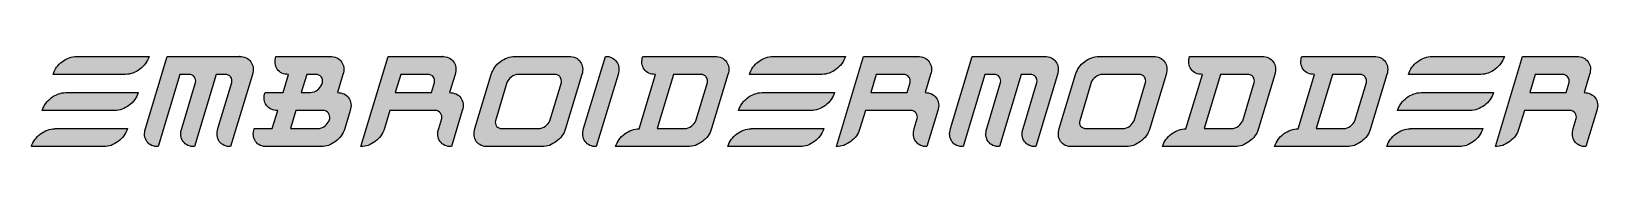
# Model space of a CAD drawing. Extents: x 0 to 462, y 1 to 28.
import ezdxf

# ---------------------------------------------------------------- set-up
doc = ezdxf.new("R2010")
doc.units = 0
doc.header["$MEASUREMENT"] = 0
for name, color, linetype in [('EMBMOD-HATCH-BLUE', 146, 'CONTINUOUS'), ('EMBMOD-HATCH-WHITE', 7, 'CONTINUOUS'), ('EMBMOD-POLYLINE', 250, 'CONTINUOUS')]:
    doc.layers.add(name, color=color, linetype=linetype)

msp = doc.modelspace()

# ---------------------------------------------------------------- hatches: boundary and pattern name
at = {"layer": 'EMBMOD-HATCH-BLUE'}
h = msp.add_hatch(color=256, dxfattribs=at)
edge = h.paths.add_edge_path()
edge.add_arc((13.9180953023758, 20.69283145248381), 7.334346612811087, 126.43160303908081, 162.9459700816528, ccw=False)
edge.add_arc((14.42649173702932, 20.21821080455949), 8.019136687132054, 110.23958029135099, 127.34032100193409, ccw=False)
edge.add_arc((13.83165090094136, 21.72989344235054), 6.395107543473266, 90.03181363979888, 109.9246522256409, ccw=False)
edge.add_line((13.8281, 28.125), (13.8281, 28.1719))
edge.add_line((13.8281, 28.1719), (35.1719, 28.1719))
edge.add_arc((28.16648929494422, 30.3163202112001), 7.326275806213797, 305.81011977639525, 342.98017186530546, ccw=False)
edge.add_arc((27.65303398827617, 30.56950691760746), 7.836615957745601, 290.4463478889921, 307.771772823982, ccw=False)
edge.add_arc((28.23252986322188, 29.11835467325228), 6.274554951950265, 270.0170770591549, 290.1171000037865, ccw=False)
edge.add_line((28.2344, 22.8438), (6.90625, 22.8438))
edge.add_line((6.90625, 22.8438), (6.90625, 22.8438))
h = msp.add_hatch(color=256, dxfattribs=at)
edge = h.paths.add_edge_path()
edge.add_arc((37.73115508059316, 6.042635402965811), 4.543669741704073, 246.157564626126, 271.2225704258336, ccw=False)
edge.add_arc((37.39989903288202, 5.114360747098653), 3.561445077568044, 215.4869402613156, 244.99525500236172, ccw=False)
edge.add_arc((37.43039142888693, 5.119456704946995), 3.589257322118728, 185.7828262119204, 215.2706075292488, ccw=False)
edge.add_arc((39.11277940680211, 5.211448003533569), 5.272929226726109, 162.1456428562934, 184.9353426821492, ccw=False)
edge.add_line((34.0938, 6.82812), (40.5, 28.1719))
edge.add_line((40.5, 28.1719), (61.8438, 28.1719))
edge.add_line((61.8438, 28.1719), (61.8281, 28.125))
edge.add_arc((61.93035754450717, 23.62241653549718), 4.503744493221486, 66.16971932378982, 91.30101280068459, ccw=False)
edge.add_arc((62.31205181285281, 24.66126807244176), 3.399975960380838, 34.63843297110839, 64.98035846981207, ccw=False)
edge.add_arc((62.18462971698112, 24.44141957547167), 3.631394043659135, 6.981319201269514, 36.349885090367025, ccw=False)
edge.add_arc((60.84418097484279, 24.36409323899371), 4.972049966490224, -17.80436810667311, 5.988251076944209, ccw=False)
edge.add_line((65.5781, 22.8438), (59.1719, 1.5))
edge.add_arc((59.07495508059316, 6.042635402965814), 4.543669741704076, 246.157564626126, 271.2225704258336, ccw=False)
edge.add_arc((58.74369903288202, 5.114360747098653), 3.561445077568044, 215.4869402613156, 244.99525500236172, ccw=False)
edge.add_arc((58.77414142888693, 5.11964670053004), 3.589326215973863, 185.785763224239, 215.2735445415675, ccw=False)
edge.add_arc((60.4564794068021, 5.211448003533569), 5.272929226726104, 162.1456428562934, 184.9353426821492, ccw=False)
edge.add_line((55.4375, 6.82812), (59.5312, 20.4531))
edge.add_arc((57.44588025614279, 20.85448701031525), 2.123598353307543, 349.1048292101479, 394.1600043771842)
edge.add_arc((57.75068676470588, 21.07525955882354), 1.747452246268011, 33.78186818995658, 63.89851964944753)
edge.add_arc((57.61065226365546, 20.67770351890756), 2.166631626718351, 65.19855541621561, 91.27347381798663)
edge.add_line((57.5625, 22.8438), (54.9062, 22.8438))
edge.add_line((54.9062, 22.8438), (48.5, 1.5))
edge.add_arc((48.40305508059316, 6.042635402965814), 4.543669741704076, 246.157564626126, 271.2225704258336, ccw=False)
edge.add_arc((48.07179903288201, 5.114360747098649), 3.561445077568041, 215.4869402613156, 244.99525500236172, ccw=False)
edge.add_arc((48.10224142888693, 5.11964670053004), 3.589326215973863, 185.785763224239, 215.2735445415675, ccw=False)
edge.add_arc((49.78457940680211, 5.211448003533569), 5.272929226726109, 162.1456428562934, 184.9353426821492, ccw=False)
edge.add_line((44.7656, 6.82812), (48.8594, 20.4531))
edge.add_arc((46.73198100571973, 20.86350840085796), 2.166644094612508, 349.0809899124692, 393.1057773214739)
edge.add_arc((47.00735284526854, 20.9646287404092), 1.881891739972835, 35.1064613833252, 93.0811684604119)
edge.add_line((46.9062, 22.8438), (44.2344, 22.8438))
edge.add_line((44.2344, 22.8438), (37.8281, 1.5))
edge.add_line((37.8281, 1.5), (37.8281, 1.5))
h = msp.add_hatch(color=256, dxfattribs=at)
edge = h.paths.add_edge_path()
edge.add_line((69.8281, 1.5), (69.7969, 1.5))
edge.add_arc((69.70367012789768, 5.950559830135858), 4.451536207947895, 245.91026021799388, 271.20005061618474, ccw=False)
edge.add_arc((69.41340164813603, 5.120352631076962), 3.575919170673044, 215.439519170816, 244.7265017177777, ccw=False)
edge.add_arc((69.43039142888692, 5.119456704947006), 3.589257322118727, 185.7828262119206, 215.2706075292491, ccw=False)
edge.add_arc((71.1127794068021, 5.211448003533551), 5.272929226726105, 162.1456428562932, 184.935342682149, ccw=False)
edge.add_line((66.0938, 6.82812), (71.4375, 6.82812))
edge.add_line((71.4375, 6.82812), (73.0312, 12.1719))
edge.add_line((73.0312, 12.1719), (73, 12.1719))
edge.add_arc((72.90622019802525, 16.66135078962341), 4.490430162435298, 246.1396268532513, 271.19667322084894, ccw=False)
edge.add_arc((72.59825693088386, 15.78759529001797), 3.567499722291779, 215.7536565562334, 244.9864180481363, ccw=False)
edge.add_arc((72.68629163165822, 15.79288021956247), 3.642336293818866, 185.7841761365942, 215.0119443896307, ccw=False)
edge.add_arc((74.32973761757555, 15.88090751250618), 5.2868624880871, 162.1667214514863, 184.938288479315, ccw=False)
edge.add_line((69.2969, 17.5), (74.6406, 17.5))
edge.add_line((74.6406, 17.5), (76.2344, 22.8438))
edge.add_line((76.2344, 22.8438), (76.1875, 22.8438))
edge.add_arc((76.09563019077196, 27.28691273291925), 4.444062422972561, 246.0145754207995, 271.1845304626015, ccw=False)
edge.add_arc((75.80823933007986, 26.46278535751258), 3.575007688435684, 215.7319982304772, 244.853566984165, ccw=False)
edge.add_arc((75.88939163165821, 26.46478021956245), 3.642336293818853, 185.7841761365938, 215.0119443896303, ccw=False)
edge.add_arc((77.53283761757557, 26.55280751250618), 5.286862488087104, 162.1667214514863, 184.938288479315, ccw=False)
edge.add_line((72.5, 28.1719), (88.5, 28.1719))
edge.add_line((88.5, 28.1719), (88.4844, 28.125))
edge.add_arc((88.58849795648894, 23.57591799547279), 4.55027290043778, 66.29271194752539, 91.31088707843128, ccw=False)
edge.add_arc((88.99004888527595, 24.66387244897961), 3.393397250162861, 34.661727237734226, 65.1147170772685, ccw=False)
edge.add_arc((88.88291030735998, 24.46009018452011), 3.598999960980636, 6.7450741142112065, 36.360358662048384, ccw=False)
edge.add_arc((87.5346535685162, 24.38852753097023), 4.947100126860373, -18.194823713527228, 5.734077475967297, ccw=False)
edge.add_line((92.2344, 22.8438), (90.625, 17.4531))
edge.add_arc((90.72725754450717, 12.9505165354972), 4.503744493221467, 66.16971932378982, 91.30101280068459, ccw=False)
edge.add_arc((91.1089018128528, 13.98955247231871), 3.399830012743719, 34.636355116919276, 64.97828061562302, ccw=False)
edge.add_arc((90.98142971698113, 13.7695195754717), 3.631394043659121, 6.981319201269173, 36.34988509036651, ccw=False)
edge.add_arc((89.64103097484278, 13.6919558962264), 4.972025005850302, -17.801587870755213, 5.991031312861992, ccw=False)
edge.add_line((94.375, 12.1719), (92.7656, 6.82812))
edge.add_arc((85.8327925767918, 8.944798848122893), 7.248734242154402, 305.5460923642399, 343.0218684848682, ccw=False)
edge.add_arc((85.26752447668173, 9.102654540081629), 7.714585904194385, 290.7132077143108, 308.28142444157476, ccw=False)
edge.add_arc((85.84327078014185, 7.68564559397162), 6.18564561661062, 270.0049020047742, 290.36725346075366, ccw=False)
edge.add_line((85.8438, 1.5), (69.8281, 1.5))
edge.add_line((69.8281, 1.5), (69.8281, 1.5))
edge = h.paths.add_edge_path(flags=16)
edge.add_arc((84.70720011160715, 10.33375053943452), 3.506116944139232, 270.9543953965295, 308.1914275761359)
edge.add_arc((84.38120741419841, 10.8578177244946), 4.120123617690863, 307.2483670771342, 335.8456670012296)
edge.add_line((88.1406, 9.17188), (88.3281, 9.79688))
edge.add_arc((86.27106649506348, 10.19237811118946), 2.094708952667625, 349.1167629368786, 394.3728361773138)
edge.add_arc((86.48108347719523, 10.33295953751065), 1.841997754807091, 34.45175710241851, 93.30157868342532)
edge.add_line((86.375, 12.1719), (78.375, 12.1719))
edge.add_line((78.375, 12.1719), (76.7656, 6.82812))
edge.add_line((76.7656, 6.82812), (84.7656, 6.82812))
edge.add_line((84.7656, 6.82812), (84.7656, 6.82812))
edge = h.paths.add_edge_path(flags=16)
edge.add_arc((82.57336956521739, 20.98535507246375), 3.486003429790314, 271.1050646030614, 308.3100243321092)
edge.add_arc((82.37776079728485, 21.43651166589969), 3.963282090476112, 306.4854109561355, 336.0569627111277)
edge.add_line((86, 19.8281), (86.1875, 20.4531))
edge.add_arc((84.15853499999999, 20.8828125), 2.073970058578783, 348.0420827004986, 394.1446845334445)
edge.add_arc((84.33550284526854, 20.96471898976982), 1.881798934086495, 35.10508891568906, 93.07979599277596)
edge.add_line((84.2344, 22.8438), (81.5625, 22.8438))
edge.add_line((81.5625, 22.8438), (79.9688, 17.5))
edge.add_line((79.9688, 17.5), (82.6406, 17.5))
edge.add_line((82.6406, 17.5), (82.6406, 17.5))
h = msp.add_hatch(color=256, dxfattribs=at)
edge = h.paths.add_edge_path()
edge.add_line((97.5, 1.5), (105.5, 28.1719))
edge.add_line((105.5, 28.1719), (121.5, 28.1719))
edge.add_line((121.5, 28.1719), (121.484, 28.125))
edge.add_arc((121.5882979564889, 23.57501653043256), 4.551178708539661, 66.29496950357822, 91.31314463448399, ccw=False)
edge.add_arc((121.989948885276, 24.66423983858509), 3.393106061048183, 34.6575848841577, 65.11057472369203, ccw=False)
edge.add_arc((121.88281030736, 24.45971190401835), 3.599143717043743, 6.750867411984984, 36.36615195982222, ccw=False)
edge.add_arc((120.5344535685162, 24.38947133605732), 4.94720492205257, -18.20593107058022, 5.722970118914191, ccw=False)
edge.add_line((125.234, 22.8438), (123.625, 17.4531))
edge.add_arc((123.7273075445072, 12.95029221667391), 4.503969889691212, 66.17029042749112, 91.3015839043859, ccw=False)
edge.add_arc((124.1088518128528, 13.99010567194962), 3.39939219666523, 34.630120483876226, 64.97204598258003, ccw=False)
edge.add_arc((123.9813797169811, 13.76894716981133), 3.631612546633083, 6.989995419194884, 36.35856130829228, ccw=False)
edge.add_arc((122.6410809748428, 13.69219323899371), 4.972049966490228, -17.80436810667311, 5.988251076944209, ccw=False)
edge.add_line((127.375, 12.1719), (124.172, 1.5))
edge.add_arc((124.0748550805932, 6.043535128949049), 4.544573533716955, 246.1598435313548, 271.2248493310624, ccw=False)
edge.add_arc((123.743649032882, 5.113411460348177), 3.560690493500157, 215.4768377984, 244.985152539446, ccw=False)
edge.add_arc((123.7741914288869, 5.120216687279132), 3.589532954123698, 185.7945735846457, 215.2823549019743, ccw=False)
edge.add_arc((125.4566794068021, 5.20995947879859), 5.273100270299659, 162.1292485628545, 184.9189483887103, ccw=False)
edge.add_line((120.438, 6.82812), (121.328, 9.79688))
edge.add_arc((119.2710164950635, 10.19249806299953), 2.094682503710876, 349.1132826887084, 394.3693559291436)
edge.add_arc((119.4810834771952, 10.33295953751065), 1.841997754807091, 34.45175710241851, 93.30157868342532)
edge.add_line((119.375, 12.1719), (106.031, 12.1719))
edge.add_line((106.031, 12.1719), (104.438, 6.82812))
edge.add_arc((97.5050425767918, 8.945241040955652), 7.249006837772671, 305.5430958237165, 343.0188719443448, ccw=False)
edge.add_arc((96.90074070599616, 9.199951764990274), 7.815108109896815, 290.64526728290394, 308.06327667501887, ccw=False)
edge.add_arc((97.49757944874274, 7.717921472437151), 6.217921943580779, 270.0223044573247, 290.3137725999992, ccw=False)
edge.add_line((97.5, 1.5), (97.5, 1.5))
edge = h.paths.add_edge_path(flags=16)
edge.add_line((118.297, 17.5), (119.188, 20.4531))
edge.add_arc((117.158785, 20.88222499999999), 2.074093002218086, 348.0593908187528, 394.1619926516987)
edge.add_arc((117.3353028452685, 20.96435799232737), 1.882170164109517, 35.11057797414021, 93.0852850512271)
edge.add_line((117.234, 22.8438), (109.234, 22.8438))
edge.add_line((109.234, 22.8438), (107.641, 17.5))
edge.add_line((107.641, 17.5), (118.297, 17.5))
edge.add_line((118.297, 17.5), (118.297, 17.5))
h = msp.add_hatch(color=256, dxfattribs=at)
edge = h.paths.add_edge_path()
edge.add_line((134.828, 1.5), (134.797, 1.5))
edge.add_arc((134.7038701278977, 5.950114096722606), 4.451088478892219, 245.9090934342443, 271.1988838324352, ccw=False)
edge.add_arc((134.413551648136, 5.12092670318291), 3.576374271988338, 215.4456188050604, 244.73260135202202, ccw=False)
edge.add_arc((134.4301914288869, 5.120216687279132), 3.589532954123698, 185.7945735846457, 215.2823549019743, ccw=False)
edge.add_arc((136.1126794068021, 5.209959478798623), 5.273100270299669, 162.1292485628549, 184.9189483887106, ccw=False)
edge.add_line((131.094, 6.82812), (135.906, 22.8438))
edge.add_arc((142.9177203023758, 20.69321036717063), 7.334115990873221, 126.43414665424629, 162.9485136968183, ccw=False)
edge.add_arc((143.4260917370293, 20.21754568931453), 8.019726146245391, 110.23726609385221, 127.33800680443531, ccw=False)
edge.add_arc((142.8314509009413, 21.72932319632073), 6.395677734676624, 90.03091495182429, 109.9237535376663, ccw=False)
edge.add_line((142.828, 28.125), (142.828, 28.1719))
edge.add_line((142.828, 28.1719), (158.844, 28.1719))
edge.add_line((158.844, 28.1719), (158.828, 28.125))
edge.add_arc((158.9303075445072, 23.62219221667392), 4.503969889691208, 66.17029042749112, 91.3015839043859, ccw=False)
edge.add_arc((159.3118518128528, 24.66200567194962), 3.39939219666523, 34.630120483876226, 64.97204598258003, ccw=False)
edge.add_arc((159.1843797169811, 24.44084716981136), 3.631612546633086, 6.989995419194486, 36.358561308291826, ccw=False)
edge.add_arc((157.8440809748428, 24.36409323899367), 4.972049966490207, -17.804368106672825, 5.988251076944607, ccw=False)
edge.add_line((162.578, 22.8438), (157.766, 6.828119999999998))
edge.add_arc((150.8330425767918, 8.945241040955631), 7.249006837772658, 305.54309582371667, 343.018871944345, ccw=False)
edge.add_arc((150.2675244766817, 9.103301687979018), 7.715155859775035, 290.7108132499125, 308.2790299771765, ccw=False)
edge.add_arc((150.8433207801419, 7.684810354609976), 6.184810391906156, 270.00629225939775, 290.36864371537723, ccw=False)
edge.add_line((150.844, 1.5), (134.828, 1.5))
edge.add_line((134.828, 1.5), (134.828, 1.5))
edge = h.paths.add_edge_path(flags=16)
edge.add_arc((149.7074001116071, 10.33315688616073), 3.50552671081921, 270.957825443116, 308.1948576227223)
edge.add_arc((149.3814074141984, 10.85860243300421), 4.120627255311252, 307.2395492447136, 335.8368491688088)
edge.add_line((153.141, 9.17188), (156.531, 20.4531))
edge.add_arc((154.4457302561428, 20.85460755679184), 2.123572043234533, 349.101380404057, 394.1565555710932)
edge.add_arc((154.7508867647059, 21.07637463235296), 1.746583046225619, 33.75693692649303, 63.87358838598396)
edge.add_arc((154.6106522636555, 20.67554422268907), 2.168801548920744, 65.21049345328105, 91.28541185505205)
edge.add_line((154.562, 22.8438), (143.906, 22.8438))
edge.add_arc((143.9665855238971, 19.36492536764704), 3.479402148837473, 90.99772032956793, 129.5728873470491)
edge.add_arc((143.940007100432, 19.07667413606911), 3.690307952286151, 126.4020961078911, 158.1002328677973)
edge.add_line((140.516, 20.4531), (137.141, 9.17188))
edge.add_arc((139.012804366681, 8.664200166380438), 1.939430432005748, 164.8250354506033, 214.0557665222672)
edge.add_arc((138.820244140625, 8.625064010416674), 1.759596047460751, 216.511998555897, 246.1584463792241)
edge.add_arc((139.041685546875, 9.234311406249969), 2.406760039039408, 247.1992635262282, 271.2455057443037)
edge.add_line((139.094, 6.82812), (149.766, 6.82812))
edge.add_line((149.766, 6.82812), (149.766, 6.82812))
h = msp.add_hatch(color=256, dxfattribs=at)
edge = h.paths.add_edge_path()
edge.add_arc((166.7313550805932, 6.041285813990947), 4.54231406716913, 246.1541445679004, 271.219150367608, ccw=False)
edge.add_arc((166.400149032882, 5.115310033849154), 3.562199772311447, 215.4970384438896, 245.0053531849357, ccw=False)
edge.add_arc((166.4301914288869, 5.120216687279132), 3.589532954123698, 185.7945735846457, 215.2823549019743, ccw=False)
edge.add_arc((168.1126794068021, 5.209959478798623), 5.273100270299669, 162.1292485628549, 184.9189483887106, ccw=False)
edge.add_line((163.094, 6.82812), (169.5, 28.1719))
edge.add_arc((169.6005790433432, 23.78370015536128), 4.389352346354424, 65.4829828735131, 91.31300899543493, ccw=False)
edge.add_arc((169.9296853571993, 24.69167919343795), 3.427544128819646, 33.70737531118709, 64.18995769836062, ccw=False)
edge.add_arc((169.8326587598807, 24.45682486943325), 3.641342990827559, 6.718013176390286, 35.93482171234302, ccw=False)
edge.add_arc((168.450940907527, 24.378979355018), 5.023388292195023, -17.794647018205524, 5.756157175549276, ccw=False)
edge.add_line((173.234, 22.8438), (166.828, 1.5))
edge.add_line((166.828, 1.5), (166.828, 1.5))
h = msp.add_hatch(color=256, dxfattribs=at)
h.paths.add_polyline_path([(200.7659999999997, 6.828119999999162), (205.5780000000002, 22.84380000000058, 0.1041894565005135), (205.7889999999999, 24.88280000000078, 0.1288506024215691), (205.1090000000002, 26.59379999999981, 0.1331705870515761), (203.7500000000004, 27.74219999999983, 0.1100975951465864), (201.828, 28.125), (201.844, 28.1719), (180.5, 28.1719, 0.0996879727837176), (180.2659999999999, 26.09770000000112, 0.1282261065366161), (180.9060000000004, 24.37499999999942, 0.1277551328465218), (182.2889999999999, 23.22660000000006, 0.110268336027408), (184.188, 22.8438), (184.234, 22.8438), (179.422, 6.79688, 0.0881520524954473), (177.258, 6.410159999999981, 0.0748513090636812), (175.1719999999998, 5.249999999999822, 0.1616913505935862), (172.5, 1.5), (193.8440000000047, 1.5, 0.089082043573318), (195.996, 1.886720000000003, 0.0768063062014353), (198.047, 3.046879999999995, 0.1649920923706588)])
h.paths.add_polyline_path([(184.766, 6.828119999999998), (189.562, 22.8438), (197.562, 22.8438, -0.1142667573484347), (198.5200000000001, 22.64449999999996, -0.1321703423174213), (199.2029999999991, 22.04690000000139, -0.1991626518830767), (199.531, 20.45310000000009), (196.141, 9.171880000000073, -0.1254309176970348), (194.8749999999999, 7.578119999999966, -0.1639222008854046), (192.766, 6.82812)], flags=16)
h = msp.add_hatch(color=256, dxfattribs=at)
edge = h.paths.add_edge_path()
edge.add_arc((218.9177203023758, 20.69321036717063), 7.334115990873221, 126.43414665424629, 162.9485136968183, ccw=False)
edge.add_arc((219.4260917370293, 20.21754568931453), 8.01972614624538, 110.23726609385221, 127.33800680443531, ccw=False)
edge.add_arc((218.8314509009413, 21.72932319632073), 6.395677734676632, 90.03091495182429, 109.9237535376663, ccw=False)
edge.add_line((218.828, 28.125), (218.828, 28.1719))
edge.add_line((218.828, 28.1719), (240.172, 28.1719))
edge.add_arc((233.1664892949442, 30.31661761227492), 7.326458481084394, 305.80812474981246, 342.9781768387226, ccw=False)
edge.add_arc((232.6531839882762, 30.56786601896081), 7.835165810319523, 290.4522525950758, 307.7776775300657, ccw=False)
edge.add_arc((233.2325298632219, 29.12061166413369), 6.276811836299289, 270.01341965247013, 290.1134425971018, ccw=False)
edge.add_line((233.234, 22.8438), (211.906, 22.8438))
edge.add_line((211.906, 22.8438), (211.906, 22.8438))
h = msp.add_hatch(color=256, dxfattribs=at)
edge = h.paths.add_edge_path()
edge.add_line((237.5, 1.5), (245.5, 28.1719))
edge.add_line((245.5, 28.1719), (261.5, 28.1719))
edge.add_line((261.5, 28.1719), (261.484, 28.125))
edge.add_arc((261.5882979564889, 23.57501653043253), 4.551178708539693, 66.29496950357827, 91.3131446344841, ccw=False)
edge.add_arc((261.989948885276, 24.66423983858509), 3.393106061048181, 34.6575848841577, 65.11057472369203, ccw=False)
edge.add_arc((261.88281030736, 24.45971190401835), 3.599143717043733, 6.750867411984984, 36.36615195982222, ccw=False)
edge.add_arc((260.5344535685162, 24.38947133605736), 4.947204922052604, -18.20593107058039, 5.722970118913679, ccw=False)
edge.add_line((265.234, 22.8438), (263.625, 17.4531))
edge.add_arc((263.7273075445072, 12.95029221667385), 4.503969889691277, 66.17029042749118, 91.30158390438612, ccw=False)
edge.add_arc((264.1088518128528, 13.99010567194967), 3.399392196665189, 34.630120483875714, 64.9720459825794, ccw=False)
edge.add_arc((263.9813797169811, 13.7689471698113), 3.631612546633105, 6.989995419195282, 36.35856130829268, ccw=False)
edge.add_arc((262.6410809748428, 13.69219323899374), 4.972049966490218, -17.80436810667362, 5.988251076943925, ccw=False)
edge.add_line((267.375, 12.1719), (264.172, 1.5))
edge.add_arc((264.0748550805932, 6.043535128949113), 4.544573533717019, 246.159843531355, 271.2248493310626, ccw=False)
edge.add_arc((263.743649032882, 5.113411460348177), 3.560690493500157, 215.4768377984, 244.985152539446, ccw=False)
edge.add_arc((263.7741914288869, 5.120216687279195), 3.589532954123742, 185.7945735846467, 215.282354901975, ccw=False)
edge.add_arc((265.4566794068021, 5.209959478798553), 5.273100270299678, 162.1292485628542, 184.9189483887099, ccw=False)
edge.add_line((260.438, 6.82812), (261.328, 9.79688))
edge.add_arc((259.2710164950635, 10.19249806299956), 2.094682503710869, 349.1132826887073, 394.3693559291426)
edge.add_arc((259.4810834771952, 10.33295953751064), 1.841997754807102, 34.45175710241871, 93.30157868342512)
edge.add_line((259.375, 12.1719), (246.031, 12.1719))
edge.add_line((246.031, 12.1719), (244.438, 6.82812))
edge.add_arc((237.5050425767918, 8.945241040955631), 7.249006837772658, 305.54309582371667, 343.018871944345, ccw=False)
edge.add_arc((236.9006407059962, 9.200604581721391), 7.815683752161117, 290.642893920637, 308.0609033127519, ccw=False)
edge.add_arc((237.4974794487428, 7.717362659574491), 6.217363170496784, 270.0232280066457, 290.31469614932024, ccw=False)
edge.add_line((237.5, 1.5), (237.5, 1.5))
edge = h.paths.add_edge_path(flags=16)
edge.add_line((258.297, 17.5), (259.188, 20.4531))
edge.add_arc((257.158785, 20.88222500000002), 2.074093002218055, 348.0593908187519, 394.1619926516985)
edge.add_arc((257.3353028452685, 20.96435799232734), 1.882170164109542, 35.1105779741406, 93.0852850512271)
edge.add_line((257.234, 22.8438), (249.234, 22.8438))
edge.add_line((249.234, 22.8438), (247.641, 17.5))
edge.add_line((247.641, 17.5), (258.297, 17.5))
edge.add_line((258.297, 17.5), (258.297, 17.5))
h = msp.add_hatch(color=256, dxfattribs=at)
edge = h.paths.add_edge_path()
edge.add_arc((10.68555815586915, 10.02376253527903), 7.305404654629012, 126.1605966437782, 162.8995576795879, ccw=False)
edge.add_arc((11.20007262216154, 9.645012791391203), 7.917110510705883, 110.3017340643051, 127.54965026452669, ccw=False)
edge.add_arc((10.62666409241161, 11.09099577788157), 6.362104439751108, 90.01498646774752, 109.97677278292221, ccw=False)
edge.add_line((10.625, 17.4531), (10.6406, 17.5))
edge.add_line((10.6406, 17.5), (31.9688, 17.5))
edge.add_arc((24.96338929494421, 19.64442021120011), 7.326275806213806, 305.8101197763953, 342.98017186530546, ccw=False)
edge.add_arc((24.50225404570281, 19.78537646054899), 7.715904262566619, 290.42771092191003, 307.97513564170015, ccw=False)
edge.add_arc((25.03332405145157, 18.46849264695317), 6.296593005209981, 269.98067221657004, 290.08150084344544, ccw=False)
edge.add_line((25.0312, 12.1719), (3.703119999999998, 12.1719))
edge.add_line((3.70312, 12.1719), (3.70312, 12.1719))
h = msp.add_hatch(color=256, dxfattribs=at)
edge = h.paths.add_edge_path()
edge.add_arc((215.6854981558691, 10.02358184733804), 7.305515134593387, 126.15938056092989, 162.8983415967396, ccw=False)
edge.add_arc((216.2000126221615, 9.645408403995397), 7.916760294383969, 110.3031347381366, 127.55105093835829, ccw=False)
edge.add_arc((215.6266040924116, 11.09065483615981), 6.362445366051155, 90.0144453462184, 109.9762316613932, ccw=False)
edge.add_line((215.625, 17.4531), (215.641, 17.5))
edge.add_line((215.641, 17.5), (236.969, 17.5))
edge.add_arc((229.9634892949442, 19.64471761227492), 7.326458481084394, 305.80812474981246, 342.9781768387226, ccw=False)
edge.add_arc((229.5021040457028, 19.7863483508192), 7.716762694976193, 290.4241486192883, 307.9715733390784, ccw=False)
edge.add_arc((230.0330740514516, 18.46821053463637), 6.296310876240335, 269.98112634538666, 290.08195497226205, ccw=False)
edge.add_line((230.031, 12.1719), (208.703, 12.1719))
edge.add_line((208.703, 12.1719), (208.703, 12.1719))
h = msp.add_hatch(color=256, dxfattribs=at)
edge = h.paths.add_edge_path()
edge.add_arc((7.482438155869153, -0.6481374647209792), 7.305404654629016, 126.1605966437782, 162.8995576795879, ccw=False)
edge.add_arc((8.068017257683225, -1.097798574911366), 8.016651844362494, 110.52072996035949, 127.6434560611458, ccw=False)
edge.add_arc((7.428063797549969, 0.5138901561492473), 6.28299288693564, 90.05639120790897, 110.20726515254569, ccw=False)
edge.add_line((7.42188, 6.79688), (7.4375, 6.82812))
edge.add_line((7.4375, 6.82812), (28.7656, 6.82812))
edge.add_arc((21.83279257679179, 8.944798848122876), 7.248734242154391, 305.54609236424005, 343.0218684848684, ccw=False)
edge.add_arc((21.26752447668172, 9.102654540081659), 7.714585904194412, 290.7132077143107, 308.28142444157464, ccw=False)
edge.add_arc((21.84327078014184, 7.685645593971625), 6.185645616610625, 270.0049020047742, 290.36725346075366, ccw=False)
edge.add_line((21.8438, 1.5), (0.5, 1.5))
edge.add_line((0.5, 1.5), (0.5, 1.5))
h = msp.add_hatch(color=256, dxfattribs=at)
edge = h.paths.add_edge_path()
edge.add_arc((212.4824981558692, -0.6483181526619637), 7.305515134593387, 126.15938056092989, 162.8983415967396, ccw=False)
edge.add_arc((213.0681722576832, -1.098031061859793), 8.016857310645094, 110.51991323605799, 127.64263933684421, ccw=False)
edge.add_arc((212.42821879755, 0.5140871341070499), 6.282795943619235, 90.0567121572368, 110.2075861018736, ccw=False)
edge.add_line((212.422, 6.79688), (212.438, 6.82812))
edge.add_line((212.438, 6.82812), (233.766, 6.82812))
edge.add_arc((226.8330425767918, 8.945241040955631), 7.249006837772658, 305.54309582371667, 343.018871944345, ccw=False)
edge.add_arc((226.2675244766817, 9.103301687979027), 7.715155859775044, 290.7108132499126, 308.2790299771765, ccw=False)
edge.add_arc((226.8433207801419, 7.684810354609976), 6.184810391906156, 270.00629225939775, 290.36864371537723, ccw=False)
edge.add_line((226.844, 1.5), (205.5, 1.5))
edge.add_line((205.5, 1.5), (205.5, 1.5))
at = {"layer": 'EMBMOD-HATCH-WHITE'}
h = msp.add_hatch(color=256, dxfattribs=at)
edge = h.paths.add_edge_path()
edge.add_arc((274.7313550805931, 6.041285813990947), 4.54231406716913, 246.1541445679004, 271.219150367608, ccw=False)
edge.add_arc((274.400149032882, 5.1153100338491), 3.562199772311405, 215.497038443889, 245.0053531849351, ccw=False)
edge.add_arc((274.4301914288869, 5.120216687279195), 3.589532954123742, 185.7945735846467, 215.282354901975, ccw=False)
edge.add_arc((276.1126794068021, 5.209959478798553), 5.273100270299678, 162.1292485628542, 184.9189483887099, ccw=False)
edge.add_line((271.094, 6.82812), (277.5, 28.1719))
edge.add_line((277.5, 28.1719), (298.844, 28.1719))
edge.add_line((298.844, 28.1719), (298.828, 28.125))
edge.add_arc((298.9303075445072, 23.62219221667385), 4.503969889691277, 66.17029042749118, 91.30158390438612, ccw=False)
edge.add_arc((299.3118518128528, 24.66200567194968), 3.399392196665189, 34.630120483875714, 64.9720459825794, ccw=False)
edge.add_arc((299.1843797169811, 24.4408471698113), 3.631612546633108, 6.989995419195282, 36.35856130829268, ccw=False)
edge.add_arc((297.8440809748428, 24.36409323899374), 4.972049966490214, -17.80436810667362, 5.988251076943925, ccw=False)
edge.add_line((302.578, 22.8438), (296.172, 1.5))
edge.add_arc((296.0748550805932, 6.043535128949113), 4.544573533717019, 246.159843531355, 271.2248493310626, ccw=False)
edge.add_arc((295.743649032882, 5.113411460348177), 3.560690493500157, 215.4768377984, 244.985152539446, ccw=False)
edge.add_arc((295.7741914288869, 5.120216687279195), 3.589532954123742, 185.7945735846467, 215.282354901975, ccw=False)
edge.add_arc((297.4566794068021, 5.209959478798553), 5.273100270299678, 162.1292485628542, 184.9189483887099, ccw=False)
edge.add_line((292.438, 6.82812), (296.531, 20.4531))
edge.add_arc((294.4457302561428, 20.8546075567918), 2.12357204323454, 349.101380404058, 394.1565555710943)
edge.add_arc((294.7508867647059, 21.07637463235296), 1.746583046225619, 33.75693692649303, 63.87358838598396)
edge.add_arc((294.6106522636555, 20.67554422268915), 2.16880154892067, 65.21049345328065, 91.2854118550518)
edge.add_line((294.562, 22.8438), (291.906, 22.8438))
edge.add_line((291.906, 22.8438), (285.5, 1.5))
edge.add_arc((285.4028550805932, 6.043535128949117), 4.544573533717023, 246.159843531355, 271.22484933106256, ccw=False)
edge.add_arc((285.071649032882, 5.11341146034807), 3.560690493500072, 215.4768377983989, 244.9851525394449, ccw=False)
edge.add_arc((285.102191428887, 5.120216687279195), 3.589532954123742, 185.7945735846467, 215.282354901975, ccw=False)
edge.add_arc((286.7846794068021, 5.209959478798553), 5.273100270299678, 162.1292485628542, 184.9189483887099, ccw=False)
edge.add_line((281.766, 6.82812), (285.859, 20.4531))
edge.add_arc((283.7318310057198, 20.86412678741664), 2.166515855054202, 349.063679743643, 393.0884671526478)
edge.add_arc((284.0073028452686, 20.96435799232734), 1.882170164109542, 35.1105779741406, 93.0852850512271)
edge.add_line((283.906, 22.8438), (281.234, 22.8438))
edge.add_line((281.234, 22.8438), (274.828, 1.5))
edge.add_line((274.828, 1.5), (274.828, 1.5))
h = msp.add_hatch(color=256, dxfattribs=at)
edge = h.paths.add_edge_path()
edge.add_line((306.828, 1.5), (306.797, 1.5))
edge.add_arc((306.7038701278977, 5.950114096722669), 4.451088478892283, 245.90909343424448, 271.19888383243534, ccw=False)
edge.add_arc((306.413551648136, 5.120926703182901), 3.576374271988327, 215.4456188050604, 244.7326013520221, ccw=False)
edge.add_arc((306.4301914288869, 5.120216687279195), 3.589532954123742, 185.7945735846467, 215.282354901975, ccw=False)
edge.add_arc((308.1126794068021, 5.209959478798553), 5.273100270299678, 162.1292485628542, 184.9189483887099, ccw=False)
edge.add_line((303.094, 6.82812), (307.906, 22.8438))
edge.add_arc((314.9177203023758, 20.69321036717061), 7.334115990873245, 126.43414665424629, 162.9485136968182, ccw=False)
edge.add_arc((315.4260917370293, 20.21754568931453), 8.01972614624538, 110.23726609385221, 127.33800680443531, ccw=False)
edge.add_arc((314.8314509009413, 21.72932319632082), 6.395677734676542, 90.0309149518244, 109.92375353766641, ccw=False)
edge.add_line((314.828, 28.125), (314.828, 28.1719))
edge.add_line((314.828, 28.1719), (330.844, 28.1719))
edge.add_line((330.844, 28.1719), (330.828, 28.125))
edge.add_arc((330.9303075445072, 23.62219221667385), 4.503969889691273, 66.17029042749118, 91.30158390438612, ccw=False)
edge.add_arc((331.3118518128528, 24.66200567194968), 3.399392196665189, 34.630120483875714, 64.9720459825794, ccw=False)
edge.add_arc((331.1843797169811, 24.4408471698113), 3.631612546633108, 6.989995419195282, 36.35856130829268, ccw=False)
edge.add_arc((329.8440809748428, 24.36409323899374), 4.972049966490214, -17.80436810667362, 5.988251076943925, ccw=False)
edge.add_line((334.578, 22.8438), (329.766, 6.828119999999998))
edge.add_arc((322.8330425767918, 8.94524104095565), 7.249006837772687, 305.54309582371667, 343.0188719443449, ccw=False)
edge.add_arc((322.2675244766817, 9.103301687979219), 7.715155859775217, 290.71081324991184, 308.27902997717575, ccw=False)
edge.add_arc((322.8433207801418, 7.684810354609903), 6.184810391906083, 270.00629225939787, 290.36864371537735, ccw=False)
edge.add_line((322.844, 1.5), (306.828, 1.5))
edge.add_line((306.828, 1.5), (306.828, 1.5))
edge = h.paths.add_edge_path(flags=16)
edge.add_arc((321.7074001116072, 10.33315688616069), 3.505526710819168, 270.9578254431162, 308.1948576227224)
edge.add_arc((321.3814074141984, 10.85860243300427), 4.120627255311286, 307.2395492447129, 335.8368491688082)
edge.add_line((325.141, 9.17188), (328.531, 20.4531))
edge.add_arc((326.4457302561428, 20.8546075567918), 2.12357204323454, 349.101380404058, 394.1565555710943)
edge.add_arc((326.7508867647059, 21.07637463235296), 1.746583046225619, 33.75693692649303, 63.87358838598396)
edge.add_arc((326.6106522636554, 20.67554422268868), 2.168801548921135, 65.2104934532835, 91.28541185504893)
edge.add_line((326.562, 22.8438), (315.906, 22.8438))
edge.add_arc((315.966585523897, 19.36492536764705), 3.47940214883747, 90.9977203295679, 129.5728873470491)
edge.add_arc((315.940007100432, 19.07667413606915), 3.690307952286124, 126.4020961078917, 158.1002328677979)
edge.add_line((312.516, 20.4531), (309.141, 9.17188))
edge.add_arc((311.012804366681, 8.664200166380406), 1.939430432005742, 164.8250354506023, 214.0557665222663)
edge.add_arc((310.820244140625, 8.625064010416619), 1.759596047460707, 216.5119985558958, 246.1584463792231)
edge.add_arc((311.041685546875, 9.234311406250036), 2.406760039039475, 247.1992635262285, 271.245505744304)
edge.add_line((311.094, 6.82812), (321.766, 6.82812))
edge.add_line((321.766, 6.82812), (321.766, 6.82812))
h = msp.add_hatch(color=256, dxfattribs=at)
h.paths.add_polyline_path([(361.766, 6.828119999999744), (366.5780000000001, 22.84380000000025, 0.1041894565004824), (366.789, 24.88279999999999, 0.1288506024216589), (366.1089999999997, 26.59380000000041, 0.1331705870515661), (364.7499999999994, 27.74220000000027, 0.1100975951465357), (362.828, 28.125), (362.8439999999999, 28.1719), (341.5, 28.1719, 0.0996879727837244), (341.266, 26.09770000000011, 0.1282261065365036), (341.9060000000005, 24.37499999999924, 0.1277551328465127), (343.2889999999999, 23.22660000000005, 0.1102683360273916), (345.1879999999999, 22.8438), (345.234, 22.8438), (340.422, 6.79688, 0.0881520524954394), (338.2579999999999, 6.41015999999997, 0.0748513090636311), (336.1720000000005, 5.250000000000332, 0.1616913505936196), (333.5, 1.5), (354.8440000000047, 1.5, 0.0890820435733313), (356.9960000000003, 1.886720000000109, 0.0768063062014334), (359.047, 3.04688000000001, 0.1649920923706692)])
h.paths.add_polyline_path([(345.766, 6.828119999999998), (350.562, 22.8438), (358.562, 22.8438, -0.1142667573484106), (359.5199999999998, 22.64450000000011, -0.1321703423180824), (360.2030000000015, 22.04689999999782, -0.1991626518825999), (360.5309999999998, 20.45309999999976), (357.141, 9.171879999999838, -0.125430917697115), (355.8749999999995, 7.578119999999654, -0.1639222008853836), (353.766, 6.82812)], flags=16)
h = msp.add_hatch(color=256, dxfattribs=at)
h.paths.add_polyline_path([(394.766, 6.828119999999744), (399.5780000000001, 22.84380000000025, 0.1041894565004824), (399.789, 24.88279999999999, 0.1288506024216748), (399.1089999999996, 26.59380000000046, 0.1331705870515563), (397.7499999999993, 27.7422000000003, 0.1100975951465281), (395.828, 28.125), (395.8439999999999, 28.1719), (374.5, 28.1719, 0.0996879727837244), (374.266, 26.09770000000011, 0.1282261065365253), (374.9060000000005, 24.37499999999932, 0.1277551328465361), (376.289, 23.22660000000002, 0.1102683360273982), (378.188, 22.8438), (378.234, 22.8438), (373.422, 6.79688, 0.0881520524954394), (371.2579999999999, 6.41015999999997, 0.0748513090636311), (369.1720000000005, 5.250000000000332, 0.1616913505936196), (366.5, 1.5), (387.8440000000047, 1.5, 0.0890820435733396), (389.9960000000005, 1.88672000000019, 0.0768063062014236), (392.0470000000001, 3.046880000000037, 0.1649920923706779)])
h.paths.add_polyline_path([(378.766, 6.828119999999998), (383.562, 22.8438), (391.562, 22.8438, -0.1142667573484106), (392.5199999999998, 22.64450000000011, -0.1321703423180824), (393.2030000000015, 22.04689999999782, -0.1991626518825999), (393.5309999999998, 20.45309999999976), (390.141, 9.171879999999838, -0.125430917697115), (388.8749999999995, 7.578119999999654, -0.1639222008853836), (386.766, 6.82812)], flags=16)
h = msp.add_hatch(color=256, dxfattribs=at)
edge = h.paths.add_edge_path()
edge.add_arc((412.9177203023758, 20.69321036717061), 7.334115990873245, 126.43414665424629, 162.9485136968182, ccw=False)
edge.add_arc((413.4260917370293, 20.21754568931453), 8.01972614624538, 110.23726609385221, 127.33800680443531, ccw=False)
edge.add_arc((412.8314509009413, 21.72932319632082), 6.395677734676542, 90.0309149518244, 109.92375353766641, ccw=False)
edge.add_line((412.828, 28.125), (412.828, 28.1719))
edge.add_line((412.828, 28.1719), (434.172, 28.1719))
edge.add_arc((427.1664892949442, 30.31661761227501), 7.326458481084447, 305.8081247498119, 342.97817683872205, ccw=False)
edge.add_arc((426.6531839882762, 30.56786601896062), 7.835165810319359, 290.45225259507646, 307.77767753006646, ccw=False)
edge.add_arc((427.2325298632219, 29.12061166413384), 6.276811836299442, 270.01341965246985, 290.11344259710154, ccw=False)
edge.add_line((427.234, 22.8438), (405.906, 22.8438))
edge.add_line((405.906, 22.8438), (405.906, 22.8438))
h = msp.add_hatch(color=256, dxfattribs=at)
edge = h.paths.add_edge_path()
edge.add_line((431.5, 1.5), (439.5, 28.1719))
edge.add_line((439.5, 28.1719), (455.5, 28.1719))
edge.add_line((455.5, 28.1719), (455.484, 28.125))
edge.add_arc((455.5882979564889, 23.57501653043253), 4.551178708539689, 66.29496950357827, 91.3131446344841, ccw=False)
edge.add_arc((455.989948885276, 24.6642398385851), 3.393106061048175, 34.6575848841577, 65.11057472369203, ccw=False)
edge.add_arc((455.88281030736, 24.45971190401835), 3.599143717043733, 6.750867411984984, 36.36615195982222, ccw=False)
edge.add_arc((454.5344535685162, 24.38947133605736), 4.947204922052604, -18.20593107058039, 5.722970118913679, ccw=False)
edge.add_line((459.234, 22.8438), (457.625, 17.4531))
edge.add_arc((457.7273075445072, 12.95029221667385), 4.503969889691277, 66.17029042749118, 91.30158390438612, ccw=False)
edge.add_arc((458.1088518128528, 13.99010567194967), 3.399392196665189, 34.630120483875714, 64.9720459825794, ccw=False)
edge.add_arc((457.9813797169811, 13.7689471698113), 3.631612546633105, 6.989995419195282, 36.35856130829268, ccw=False)
edge.add_arc((456.6410809748428, 13.69219323899374), 4.972049966490218, -17.80436810667362, 5.988251076943925, ccw=False)
edge.add_line((461.375, 12.1719), (458.172, 1.5))
edge.add_arc((458.0748550805932, 6.043535128949113), 4.544573533717019, 246.159843531355, 271.2248493310626, ccw=False)
edge.add_arc((457.743649032882, 5.113411460348177), 3.560690493500157, 215.4768377984, 244.985152539446, ccw=False)
edge.add_arc((457.7741914288869, 5.120216687279195), 3.589532954123742, 185.7945735846467, 215.282354901975, ccw=False)
edge.add_arc((459.4566794068021, 5.209959478798553), 5.273100270299678, 162.1292485628542, 184.9189483887099, ccw=False)
edge.add_line((454.438, 6.82812), (455.328, 9.79688))
edge.add_arc((453.2710164950635, 10.19249806299956), 2.094682503710869, 349.1132826887073, 394.3693559291426)
edge.add_arc((453.4810834771952, 10.33295953751064), 1.841997754807102, 34.45175710241871, 93.30157868342512)
edge.add_line((453.375, 12.1719), (440.031, 12.1719))
edge.add_line((440.031, 12.1719), (438.438, 6.82812))
edge.add_arc((431.5050425767918, 8.94524104095565), 7.249006837772687, 305.54309582371667, 343.0188719443449, ccw=False)
edge.add_arc((430.9006407059962, 9.200604581721375), 7.815683752161099, 290.642893920637, 308.060903312752, ccw=False)
edge.add_arc((431.4974794487428, 7.717362659574484), 6.217363170496778, 270.0232280066457, 290.31469614932024, ccw=False)
edge.add_line((431.5, 1.5), (431.5, 1.5))
edge = h.paths.add_edge_path(flags=16)
edge.add_line((452.297, 17.5), (453.188, 20.4531))
edge.add_arc((451.158785, 20.88222500000002), 2.074093002218055, 348.0593908187519, 394.1619926516985)
edge.add_arc((451.3353028452685, 20.96435799232734), 1.882170164109542, 35.1105779741406, 93.0852850512271)
edge.add_line((451.234, 22.8438), (443.234, 22.8438))
edge.add_line((443.234, 22.8438), (441.641, 17.5))
edge.add_line((441.641, 17.5), (452.297, 17.5))
edge.add_line((452.297, 17.5), (452.297, 17.5))
h = msp.add_hatch(color=256, dxfattribs=at)
edge = h.paths.add_edge_path()
edge.add_arc((409.6854981558691, 10.02358184733799), 7.305515134593413, 126.1593805609296, 162.8983415967393, ccw=False)
edge.add_arc((410.2000126221615, 9.645408403995493), 7.916760294383884, 110.303134738137, 127.5510509383586, ccw=False)
edge.add_arc((409.6266040924116, 11.09065483615973), 6.362445366051236, 90.01444534621828, 109.976231661393, ccw=False)
edge.add_line((409.625, 17.4531), (409.641, 17.5))
edge.add_line((409.641, 17.5), (430.969, 17.5))
edge.add_arc((423.9634892949442, 19.64471761227492), 7.326458481084394, 305.80812474981246, 342.9781768387226, ccw=False)
edge.add_arc((423.5021040457028, 19.78634835081919), 7.716762694976183, 290.4241486192883, 307.9715733390784, ccw=False)
edge.add_arc((424.0330740514516, 18.46821053463637), 6.296310876240335, 269.98112634538666, 290.08195497226205, ccw=False)
edge.add_line((424.031, 12.1719), (402.703, 12.1719))
edge.add_line((402.703, 12.1719), (402.703, 12.1719))
h = msp.add_hatch(color=256, dxfattribs=at)
edge = h.paths.add_edge_path()
edge.add_arc((406.4824981558692, -0.6483181526620063), 7.305515134593413, 126.1593805609296, 162.8983415967393, ccw=False)
edge.add_arc((407.0681722576832, -1.098031061859603), 8.016857310644927, 110.5199132360587, 127.64263933684501, ccw=False)
edge.add_arc((406.42821879755, 0.51408713410689), 6.282795943619395, 90.05671215723652, 110.20758610187329, ccw=False)
edge.add_line((406.422, 6.79688), (406.438, 6.82812))
edge.add_line((406.438, 6.82812), (427.766, 6.82812))
edge.add_arc((420.8330425767918, 8.94524104095565), 7.249006837772687, 305.54309582371667, 343.0188719443449, ccw=False)
edge.add_arc((420.2675244766817, 9.103301687979219), 7.715155859775217, 290.71081324991184, 308.27902997717575, ccw=False)
edge.add_arc((420.8433207801418, 7.684810354609903), 6.184810391906083, 270.00629225939787, 290.36864371537735, ccw=False)
edge.add_line((420.844, 1.5), (399.5, 1.5))
edge.add_line((399.5, 1.5), (399.5, 1.5))

# ---------------------------------------------------------------- linework, layer by layer
at = {"layer": 'EMBMOD-POLYLINE'}
for points in [[(6.90625, 22.8438, -0.1606859128336268), (9.5625, 26.5938, -0.0747548429292363), (11.6523, 27.7422, -0.087017523907032), (13.8281, 28.125), (13.8281, 28.1719), (35.1719, 28.1719, -0.1636221064191903), (32.4531, 24.375, -0.0757407639617519), (30.3906, 23.2266, -0.0879284533441344), (28.2344, 22.8438), (6.90625, 22.8438)], [(37.8281, 1.5, -0.109804863954031), (35.8945, 1.88672, -0.1294705442877226), (34.5, 3.04688, -0.1293794495517981), (33.8594, 4.75781, -0.0997678789339804), (34.0938, 6.82812), (40.5, 28.1719), (61.8438, 28.1719), (61.8281, 28.125, -0.1100975951465647), (63.75, 27.7422, -0.1331705870515771), (65.1094, 26.5938, -0.1288506024216215), (65.7891, 24.8828, -0.1041894565005015), (65.5781, 22.8438), (59.1719, 1.5, -0.1098048639540309), (57.2383, 1.88672, -0.1294705442877226), (55.8438, 3.04688, -0.1293794495517981), (55.2031, 4.75781, -0.0997678789339805), (55.4375, 6.82812), (59.5312, 20.4531, 0.1991626518828808), (59.2031, 22.0469, 0.1321703423176867), (58.5195, 22.6445, 0.114266757348424), (57.5625, 22.8438), (54.9062, 22.8438), (48.5, 1.5, -0.1098048639540309), (46.5664, 1.88672, -0.1294705442877227), (45.1719, 3.04688, -0.1293794495517981), (44.5312, 4.75781, -0.0997678789339804), (44.7656, 6.82812), (48.8594, 20.4531, 0.1944925534874624), (48.5469, 22.0469, 0.2584998452263664), (46.9062, 22.8438), (44.2344, 22.8438), (37.8281, 1.5)], [(69.8281, 1.5), (69.7969, 1.5, -0.1107976047320355), (67.8867, 1.88672, -0.1284887344621181), (66.5, 3.04688, -0.1293794495517983), (65.8594, 4.75781, -0.0997678789339805), (66.0938, 6.82812), (71.4375, 6.82812), (73.0312, 12.1719), (73, 12.1719, -0.1097697157755944), (71.0898, 12.5547, -0.128248251935293), (69.7031, 13.7031, -0.1282261065364738), (69.0625, 15.4258, -0.0996879727837307), (69.2969, 17.5), (74.6406, 17.5), (76.2344, 22.8438), (76.1875, 22.8438, -0.1102683360273969), (74.2891, 23.2266, -0.1277551328465876), (72.9062, 24.375, -0.1282261065364738), (72.2656, 26.0977, -0.0996879727837307), (72.5, 28.1719), (88.5, 28.1719), (88.4844, 28.125, -0.1095980675333054), (90.418, 27.7422, -0.1336638227919533), (91.7812, 26.5938, -0.1299451406843822), (92.457, 24.8828, -0.1047905913502886), (92.2344, 22.8438), (90.625, 17.4531, -0.1100975951465648), (92.5469, 17.0703, -0.133170587051577), (93.9062, 15.9219, -0.1288506024216215), (94.5859, 14.2109, -0.1041894565005015), (94.375, 12.1719), (92.7656, 6.82812, -0.1649920923706839), (90.0469, 3.04688, -0.0768063062014371), (87.9961, 1.88672, -0.0890820435735076), (85.8438, 1.5), (69.8281, 1.5)], [(97.5, 1.5), (105.5, 28.1719), (121.5, 28.1719), (121.484, 28.125, -0.1095980675333055), (123.418, 27.7422, -0.1336638227919534), (124.781, 26.5938, -0.1299451406843822), (125.457, 24.8828, -0.1047905913502886), (125.234, 22.8438), (123.625, 17.4531, -0.1100975951465647), (125.547, 17.0703, -0.133170587051577), (126.906, 15.9219, -0.1288506024216215), (127.586, 14.2109, -0.1041894565005015), (127.375, 12.1719), (124.172, 1.5, -0.1098048639540309), (122.238, 1.88672, -0.1294705442877226), (120.844, 3.04688, -0.1293794495517983), (120.203, 4.75781, -0.0997678789339805), (120.438, 6.82812), (121.328, 9.79688, 0.2000741648020237), (121, 11.375, 0.2625774514983497), (119.375, 12.1719), (106.031, 12.1719), (104.438, 6.82812, -0.1649920923706839), (101.719, 3.04688, -0.0761470697927733), (99.6562, 1.88672, -0.0887703109723419), (97.5, 1.5)], [(134.828, 1.5), (134.797, 1.5, -0.1107976047320355), (132.887, 1.88672, -0.1284887344621179), (131.5, 3.04688, -0.1293794495517983), (130.859, 4.75781, -0.0997678789339802), (131.094, 6.82812), (135.906, 22.8438, -0.1606859128336267), (138.562, 26.5938, -0.0747548429292362), (140.652, 27.7422, -0.087017523907032), (142.828, 28.125), (142.828, 28.1719), (158.844, 28.1719), (158.828, 28.125, -0.1100975951465648), (160.75, 27.7422, -0.133170587051577), (162.109, 26.5938, -0.1288506024216211), (162.789, 24.8828, -0.1041894565005018), (162.578, 22.8438), (157.766, 6.82812, -0.1649920923706839), (155.047, 3.04688, -0.0768063062014371), (152.996, 1.88672, -0.0890820435735075), (150.844, 1.5), (134.828, 1.5)], [(166.828, 1.5, -0.1098048639540309), (164.895, 1.88672, -0.1294705442877226), (163.5, 3.04688, -0.1293794495517983), (162.859, 4.75781, -0.0997678789339802), (163.094, 6.82812), (169.5, 28.1719, -0.1131843930777615), (171.422, 27.7773, -0.1337952538018217), (172.781, 26.5938, -0.1281774997811939), (173.449, 24.8828, -0.1031230026421559), (173.234, 22.8438), (166.828, 1.5)], [(172.5, 1.5, -0.1616913505936019), (175.172, 5.25, -0.0748513090636641), (177.258, 6.41016, -0.0881520524954463), (179.422, 6.79688), (184.234, 22.8438), (184.188, 22.8438, -0.110268336027397), (182.289, 23.2266, -0.1277551328465874), (180.906, 24.375, -0.1282261065364738), (180.266, 26.0977, -0.0996879727837307), (180.5, 28.1719), (201.844, 28.1719), (201.828, 28.125, -0.1100975951465646), (203.75, 27.7422, -0.133170587051577), (205.109, 26.5938, -0.1288506024216211), (205.789, 24.8828, -0.1041894565005018), (205.578, 22.8438), (200.766, 6.82812, -0.1649920923706839), (198.047, 3.04688, -0.0768063062014371), (195.996, 1.88672, -0.0890820435735076), (193.844, 1.5), (172.5, 1.5)], [(211.906, 22.8438, -0.1606859128336267), (214.562, 26.5938, -0.0747548429292363), (216.652, 27.7422, -0.0870175239070319), (218.828, 28.125), (218.828, 28.1719), (240.172, 28.1719, -0.1636221064191901), (237.453, 24.375, -0.0757407639617519), (235.391, 23.2266, -0.0879284533441345), (233.234, 22.8438), (211.906, 22.8438)], [(237.5, 1.5), (245.5, 28.1719), (261.5, 28.1719), (261.484, 28.125, -0.1095980675333055), (263.418, 27.7422, -0.1336638227919535), (264.781, 26.5938, -0.1299451406843826), (265.457, 24.8828, -0.104790591350288), (265.234, 22.8438), (263.625, 17.4531, -0.1100975951465647), (265.547, 17.0703, -0.133170587051577), (266.906, 15.9219, -0.1288506024216211), (267.586, 14.2109, -0.1041894565005018), (267.375, 12.1719), (264.172, 1.5, -0.1098048639540309), (262.238, 1.88672, -0.1294705442877226), (260.844, 3.04688, -0.1293794495517974), (260.203, 4.75781, -0.0997678789339802), (260.438, 6.82812), (261.328, 9.79688, 0.2000741648020237), (261, 11.375, 0.2625774514983478), (259.375, 12.1719), (246.031, 12.1719), (244.438, 6.82812, -0.1649920923706839), (241.719, 3.04688, -0.0761470697927733), (239.656, 1.88672, -0.0887703109723421), (237.5, 1.5)], [(274.828, 1.5, -0.1098048639540309), (272.895, 1.88672, -0.1294705442877226), (271.5, 3.04688, -0.1293794495517974), (270.859, 4.75781, -0.0997678789339802), (271.094, 6.82812), (277.5, 28.1719), (298.844, 28.1719), (298.828, 28.125, -0.1100975951465647), (300.75, 27.7422, -0.133170587051577), (302.109, 26.5938, -0.1288506024216211), (302.789, 24.8828, -0.1041894565005018), (302.578, 22.8438), (296.172, 1.5, -0.1098048639540309), (294.238, 1.88672, -0.1294705442877226), (292.844, 3.04688, -0.1293794495517974), (292.203, 4.75781, -0.0997678789339802), (292.438, 6.82812), (296.531, 20.4531, 0.1991626518828801), (296.203, 22.0469, 0.1321703423176867), (295.52, 22.6445, 0.1142667573484245), (294.562, 22.8438), (291.906, 22.8438), (285.5, 1.5, -0.1098048639540308), (283.566, 1.88672, -0.1294705442877226), (282.172, 3.04688, -0.1293794495517974), (281.531, 4.75781, -0.0997678789339802), (281.766, 6.82812), (285.859, 20.4531, 0.1944925534874631), (285.547, 22.0469, 0.2584998452263655), (283.906, 22.8438), (281.234, 22.8438), (274.828, 1.5)], [(306.828, 1.5), (306.797, 1.5, -0.1107976047320355), (304.887, 1.88672, -0.1284887344621183), (303.5, 3.04688, -0.1293794495517974), (302.859, 4.75781, -0.0997678789339802), (303.094, 6.82812), (307.906, 22.8438, -0.1606859128336261), (310.562, 26.5938, -0.0747548429292363), (312.652, 27.7422, -0.087017523907032), (314.828, 28.125), (314.828, 28.1719), (330.844, 28.1719), (330.828, 28.125, -0.1100975951465648), (332.75, 27.7422, -0.133170587051577), (334.109, 26.5938, -0.1288506024216211), (334.789, 24.8828, -0.1041894565005018), (334.578, 22.8438), (329.766, 6.82812, -0.1649920923706832), (327.047, 3.04688, -0.0768063062014369), (324.996, 1.88672, -0.0890820435735074), (322.844, 1.5), (306.828, 1.5)], [(333.5, 1.5, -0.1616913505936019), (336.172, 5.25, -0.0748513090636641), (338.258, 6.41016, -0.0881520524954463), (340.422, 6.79688), (345.234, 22.8438), (345.188, 22.8438, -0.1102683360273969), (343.289, 23.2266, -0.1277551328465878), (341.906, 24.375, -0.1282261065364738), (341.266, 26.0977, -0.0996879727837307), (341.5, 28.1719), (362.844, 28.1719), (362.828, 28.125, -0.1100975951465646), (364.75, 27.7422, -0.1331705870515768), (366.109, 26.5938, -0.1288506024216211), (366.789, 24.8828, -0.1041894565005018), (366.578, 22.8438), (361.766, 6.82812, -0.1649920923706832), (359.047, 3.04688, -0.076806306201437), (356.996, 1.88672, -0.0890820435735074), (354.844, 1.5), (333.5, 1.5)], [(366.5, 1.5, -0.1616913505936019), (369.172, 5.25, -0.0748513090636641), (371.258, 6.41016, -0.0881520524954463), (373.422, 6.79688), (378.234, 22.8438), (378.188, 22.8438, -0.110268336027397), (376.289, 23.2266, -0.1277551328465879), (374.906, 24.375, -0.1282261065364738), (374.266, 26.0977, -0.0996879727837307), (374.5, 28.1719), (395.844, 28.1719), (395.828, 28.125, -0.1100975951465646), (397.75, 27.7422, -0.133170587051577), (399.109, 26.5938, -0.1288506024216211), (399.789, 24.8828, -0.1041894565005018), (399.578, 22.8438), (394.766, 6.82812, -0.1649920923706832), (392.047, 3.04688, -0.0768063062014369), (389.996, 1.88672, -0.0890820435735074), (387.844, 1.5), (366.5, 1.5)], [(405.906, 22.8438, -0.1606859128336261), (408.562, 26.5938, -0.0747548429292363), (410.652, 27.7422, -0.087017523907032), (412.828, 28.125), (412.828, 28.1719), (434.172, 28.1719, -0.1636221064191901), (431.453, 24.375, -0.0757407639617519), (429.391, 23.2266, -0.0879284533441346), (427.234, 22.8438), (405.906, 22.8438)], [(431.5, 1.5), (439.5, 28.1719), (455.5, 28.1719), (455.484, 28.125, -0.1095980675333056), (457.418, 27.7422, -0.1336638227919537), (458.781, 26.5938, -0.1299451406843826), (459.457, 24.8828, -0.104790591350288), (459.234, 22.8438), (457.625, 17.4531, -0.1100975951465647), (459.547, 17.0703, -0.133170587051577), (460.906, 15.9219, -0.1288506024216211), (461.586, 14.2109, -0.1041894565005018), (461.375, 12.1719), (458.172, 1.5, -0.1098048639540309), (456.238, 1.88672, -0.1294705442877226), (454.844, 3.04688, -0.1293794495517974), (454.203, 4.75781, -0.0997678789339802), (454.438, 6.82812), (455.328, 9.79688, 0.2000741648020237), (455, 11.375, 0.2625774514983478), (453.375, 12.1719), (440.031, 12.1719), (438.438, 6.82812, -0.1649920923706832), (435.719, 3.04688, -0.0761470697927735), (433.656, 1.88672, -0.0887703109723422), (431.5, 1.5)], [(82.6406, 17.5, 0.1637785013932104), (84.7344, 18.25, 0.1297511030448531), (86, 19.8281), (86.1875, 20.4531, 0.2039185578244262), (85.875, 22.0469, 0.2584998452263673), (84.2344, 22.8438), (81.5625, 22.8438), (79.9688, 17.5), (82.6406, 17.5)], [(118.297, 17.5), (119.188, 20.4531, 0.2039185578244262), (118.875, 22.0469, 0.2584998452263673), (117.234, 22.8438), (109.234, 22.8438), (107.641, 17.5), (118.297, 17.5)], [(149.766, 6.82812, 0.1639222008854136), (151.875, 7.57812, 0.1254309176970382), (153.141, 9.17188), (156.531, 20.4531, 0.1991626518828801), (156.203, 22.0469, 0.1321703423176867), (155.52, 22.6445, 0.1142667573484238), (154.562, 22.8438), (143.906, 22.8438, 0.1699236168095815), (141.75, 22.0469, 0.1391979401225102), (140.516, 20.4531), (137.141, 9.17188, 0.2181757286699873), (137.406, 7.57812, 0.1300834146150789), (138.109, 7.01562, 0.1053082382646099), (139.094, 6.82812), (149.766, 6.82812)], [(192.766, 6.82812, 0.1639222008854136), (194.875, 7.57812, 0.1254309176970382), (196.141, 9.17188), (199.531, 20.4531, 0.1991626518828801), (199.203, 22.0469, 0.1321703423176867), (198.52, 22.6445, 0.1142667573484238), (197.562, 22.8438), (189.562, 22.8438), (184.766, 6.82812), (192.766, 6.82812)], [(258.297, 17.5), (259.188, 20.4531, 0.2039185578244292), (258.875, 22.0469, 0.2584998452263655), (257.234, 22.8438), (249.234, 22.8438), (247.641, 17.5), (258.297, 17.5)], [(321.766, 6.82812, 0.1639222008854136), (323.875, 7.57812, 0.1254309176970383), (325.141, 9.17188), (328.531, 20.4531, 0.1991626518828801), (328.203, 22.0469, 0.1321703423176867), (327.52, 22.6445, 0.1142667573483993), (326.562, 22.8438), (315.906, 22.8438, 0.1699236168095817), (313.75, 22.0469, 0.13919794012251), (312.516, 20.4531), (309.141, 9.17188, 0.2181757286699873), (309.406, 7.57812, 0.130083414615079), (310.109, 7.01562, 0.1053082382646099), (311.094, 6.82812), (321.766, 6.82812)], [(353.766, 6.82812, 0.1639222008854136), (355.875, 7.57812, 0.1254309176970382), (357.141, 9.17188), (360.531, 20.4531, 0.1991626518828801), (360.203, 22.0469, 0.1321703423176867), (359.52, 22.6445, 0.1142667573484245), (358.562, 22.8438), (350.562, 22.8438), (345.766, 6.82812), (353.766, 6.82812)], [(386.766, 6.82812, 0.1639222008854136), (388.875, 7.57812, 0.1254309176970382), (390.141, 9.17188), (393.531, 20.4531, 0.1991626518828801), (393.203, 22.0469, 0.1321703423176867), (392.52, 22.6445, 0.1142667573484245), (391.562, 22.8438), (383.562, 22.8438), (378.766, 6.82812), (386.766, 6.82812)], [(452.297, 17.5), (453.188, 20.4531, 0.2039185578244292), (452.875, 22.0469, 0.2584998452263655), (451.234, 22.8438), (443.234, 22.8438), (441.641, 17.5), (452.297, 17.5)], [(3.70312, 12.1719, -0.161691350593602), (6.375, 15.9219, -0.0754006368914038), (8.45312, 17.0703, -0.0873206510583518), (10.625, 17.4531), (10.6406, 17.5), (31.9688, 17.5, -0.1636221064191901), (29.25, 13.7031, -0.0767150494004713), (27.1953, 12.5547, -0.0879319959766098), (25.0312, 12.1719), (3.70312, 12.1719)], [(208.703, 12.1719, -0.1616913505936019), (211.375, 15.9219, -0.0754006368914039), (213.453, 17.0703, -0.0873206510583518), (215.625, 17.4531), (215.641, 17.5), (236.969, 17.5, -0.1636221064191901), (234.25, 13.7031, -0.0767150494004713), (232.195, 12.5547, -0.0879319959766098), (230.031, 12.1719), (208.703, 12.1719)], [(402.703, 12.1719, -0.1616913505936019), (405.375, 15.9219, -0.0754006368914039), (407.453, 17.0703, -0.0873206510583518), (409.625, 17.4531), (409.641, 17.5), (430.969, 17.5, -0.1636221064191901), (428.25, 13.7031, -0.0767150494004714), (426.195, 12.5547, -0.0879319959766098), (424.031, 12.1719), (402.703, 12.1719)], [(84.7656, 6.82812, 0.1639222008854136), (86.875, 7.57812, 0.1254309176970383), (88.1406, 9.17188), (88.3281, 9.79688, 0.2000741648020237), (88, 11.375, 0.2625774514983497), (86.375, 12.1719), (78.375, 12.1719), (76.7656, 6.82812), (84.7656, 6.82812)], [(0.5, 1.5, -0.1616913505936019), (3.17188, 5.25, -0.0748513090636641), (5.25781, 6.41016, -0.0881520524954463), (7.42188, 6.79688), (7.4375, 6.82812), (28.7656, 6.82812, -0.1649920923706838), (26.0469, 3.04688, -0.076806306201437), (23.9961, 1.88672, -0.0890820435735075), (21.8438, 1.5), (0.5, 1.5)], [(205.5, 1.5, -0.1616913505936019), (208.172, 5.25, -0.0748513090636641), (210.258, 6.41016, -0.0881520524954463), (212.422, 6.79688), (212.438, 6.82812), (233.766, 6.82812, -0.1649920923706839), (231.047, 3.04688, -0.076806306201437), (228.996, 1.88672, -0.0890820435735075), (226.844, 1.5), (205.5, 1.5)], [(399.5, 1.5, -0.1616913505936019), (402.172, 5.25, -0.0748513090636641), (404.258, 6.41016, -0.0881520524954463), (406.422, 6.79688), (406.438, 6.82812), (427.766, 6.82812, -0.1649920923706832), (425.047, 3.04688, -0.0768063062014369), (422.996, 1.88672, -0.0890820435735074), (420.844, 1.5), (399.5, 1.5)]]:
    msp.add_lwpolyline(points, format="xyb", close=True, dxfattribs=at)

doc.saveas('drawing.dxf')
